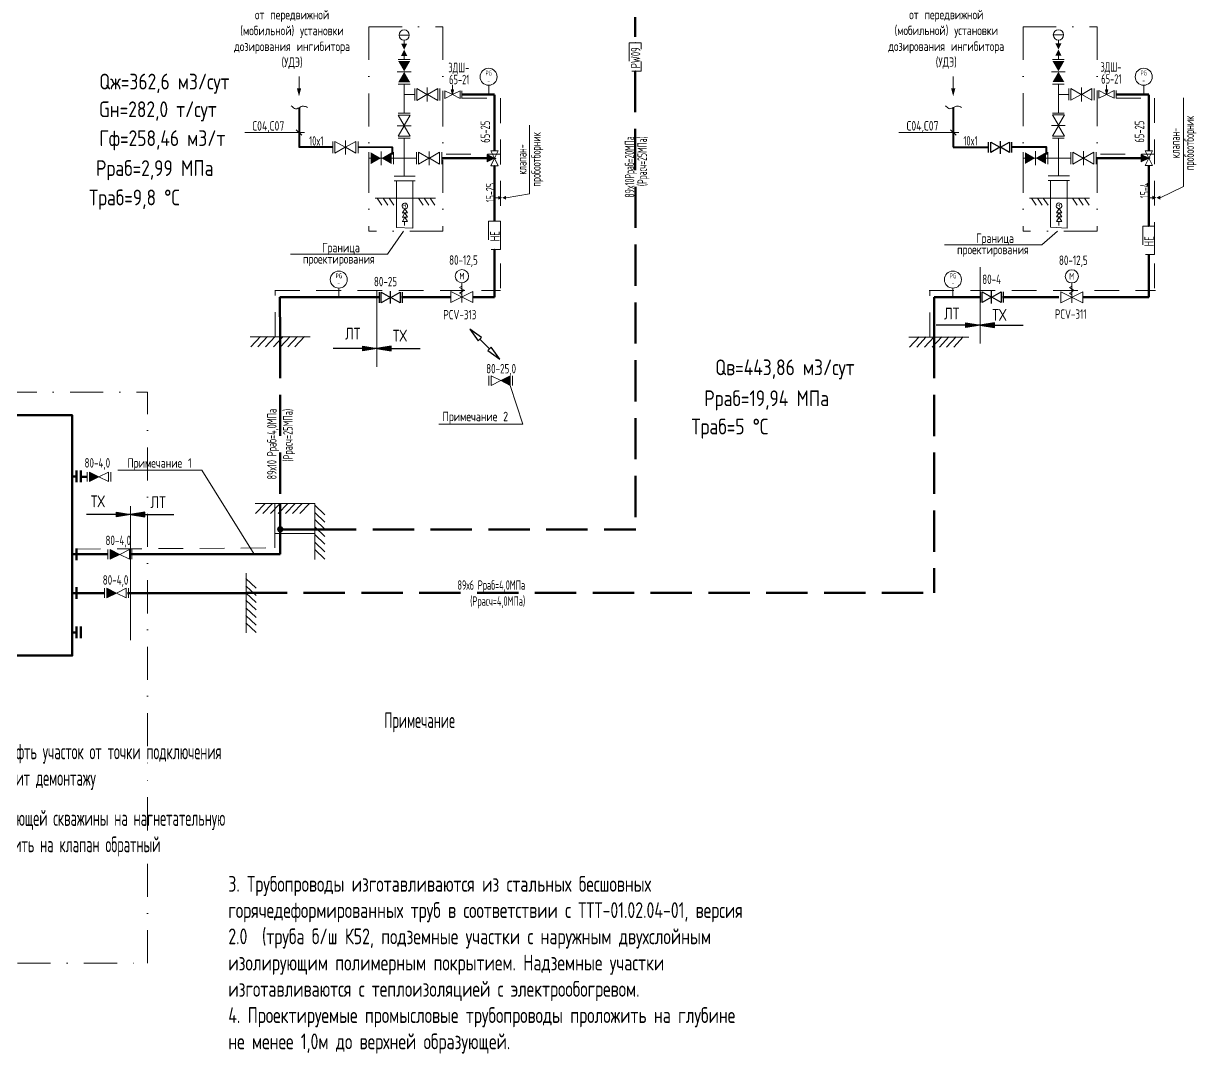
# Model space of a CAD drawing. Header units: millimetres. Extents: x -120 to 14947, y -15715 to 12770.
# Drawn here: x 1241.3 to 1613.8, y -1171.9 to -844.9 of the extents above; entities that cross this region are included whole.
import ezdxf
from ezdxf.enums import TextEntityAlignment as Align

# ---------------------------------------------------------------- set-up
doc = ezdxf.new("R2010")
doc.units = ezdxf.units.MM
for name, pattern in [('DGN Style 2', [13.114504, 7.868702, -5.245802]), ('DGN Style 3', [18.360306, 13.114504, -5.245802]), ('DGN Style 4', [20.996321, 10.491603, -5.245802, 0.013115, -5.245802])]:
    doc.linetypes.add(name, pattern=pattern)
for name, color, linetype, lineweight in [('Tehnolog', 7, 'Continuous', 0), ('Text', 7, 'Continuous', 18), ('TO-info', 7, 'Continuous', 13), ('To-text', 7, 'Continuous', 20), ('TO_oil', 22, 'Continuous', 30), ('TO_water', 92, 'Continuous', 30), ('TO_КИПиА', 1, 'Continuous', 25), ('Оборудование', 171, 'Continuous', 50), ('Слой 1', 1, 'Continuous', 0), ('Слой 10', 7, 'Continuous', 0), ('Существующее', 8, 'Continuous', 30), ('ТХ_С_ДРЕНАЖ_035', 24, 'Continuous', 30)]:
    doc.layers.add(name, color=color, linetype=linetype, lineweight=lineweight)
doc.layers.add('To_dim', color=7, linetype='Continuous')
doc.styles.add('GOST 2.304', font='CS_Gost2304.shx')
doc.styles.add('romans', font='romans.shx', dxfattribs={"width": 0.7})
doc.styles.add('Style-txt', font='txt.shx')
doc.linetypes.add('GOST2.303 8', pattern='A,40,[2,GOST 2.303-68.shx,S=1,R=0,X=0,Y=0],-8', length=48)

# ---------------------------------------------------------------- blocks, each defined once
blk = doc.blocks.new('BALLO_1')
at = {"layer": 'Tehnolog', "color": 52, "linetype": 'Continuous', "lineweight": 0, "extrusion": (0, 0, -1)}
blk.add_solid([(3.32, -1.66), (-3.32, 1.66), (3.32, 1.66), (-3.32, -1.66)], dxfattribs=at)
blk.add_solid([(3.32, -1.66), (-3.32, 1.66), (3.32, 1.66), (-3.32, -1.66)], dxfattribs=at)
blk = doc.blocks.new('*U83')
at = {"layer": 'Tehnolog', "color": 7, "linetype": 'Continuous', "lineweight": 13}
for p, q in [((-0.59, 0, 0), (-1.78, -2.37, 0)), ((0.59, -2.37, 0), (-1.78, -2.37, 0)), ((0.59, -2.37, 0), (-0.59, 0, 0))]:
    blk.add_line(p, q, dxfattribs=at)
at = {"layer": 'Tehnolog', "color": 7, "linetype": 'Continuous', "lineweight": 0}
for p in [(-0.59, 2.37, 0), (-0.92, 0, 0)]:
    blk.add_point(p, dxfattribs=at)
at = {"layer": 'Tehnolog', "color": 7, "linetype": 'Continuous', "lineweight": 13, "extrusion": (0, 0, -1)}
blk.add_solid([(-1.78, 1.18, 0), (-1.78, -1.19, 0), (0.59, 0, 0)], dxfattribs=at)
at = {"layer": 'Tehnolog', "color": 7, "linetype": 'Continuous', "lineweight": 13}
for points in [[(0.59, 2.37, 0), (-1.78, 2.37, 0), (-0.59, 0, 0)], [(1.78, 1.18, 0), (1.78, -1.19, 0), (-0.59, 0, 0)]]:
    blk.add_3dface(points, dxfattribs=at)
blk = doc.blocks.new('*U82')
at = {"layer": 'Tehnolog', "linetype": 'Continuous', "lineweight": 0, "extrusion": (0, 0, -1)}
blk.add_hatch(color=256, dxfattribs=at).paths.add_polyline_path([(0, -1.12), (0.48, 0.68), (-0.48, 0.68), (-0.48, 0.68)])
at = {"layer": 'Tehnolog', "color": 7, "linetype": 'Continuous', "lineweight": 13}
for p, q in [((-3.75, -2.62, 0), (-3.75, 0.38, 0)), ((-3, -2.62, 0), (-3, 0.38, 0)), ((-3, 0.38, 0), (0, -1.12, 0)), ((3.75, 0.38, 0), (3.75, -2.62, 0)), ((0, -1.12, 0), (-3, -2.62, 0))]:
    blk.add_line(p, q, dxfattribs=at)
at = {"layer": 'Tehnolog', "color": 7, "linetype": 'Continuous', "lineweight": 0}
blk.add_line((0, -1.12, 0), (0, 2.61, 0), dxfattribs=at)
blk.add_3dface([(0, -1.12, 0), (-0.48, 0.68, 0), (0.48, 0.68, 0)], dxfattribs=at)
at = {"layer": 'Tehnolog', "color": 7, "linetype": 'Continuous', "lineweight": 13}
blk.add_3dface([(3, -2.62, 0), (3, 0.38, 0), (0, -1.12, 0)], dxfattribs=at)
blk = doc.blocks.new('BALLO_2')
at = {"layer": 'Tehnolog', "color": 7, "linetype": 'Continuous', "lineweight": 0}
blk.add_solid([(-3.32, -1.66), (3.32, 1.66), (-3.32, 1.66), (3.32, -1.66)], dxfattribs=at)
blk.add_solid([(-3.32, -1.66), (3.32, 1.66), (-3.32, 1.66), (3.32, -1.66)], dxfattribs=at)
blk = doc.blocks.new('*U102')
at = {"layer": 'Tehnolog', "color": 7, "linetype": 'Continuous', "lineweight": 0}
for p, q in [((1.63, 3.05, 0), (-1.63, 3.05, 0)), ((0, 1.42, 0), (0, 0.36, 0)), ((0, -4.69, 0), (0, -3.55, 0))]:
    blk.add_line(p, q, dxfattribs=at)
blk.add_circle((0, 3.05, 0), 1.63, dxfattribs=at)
at = {"layer": 'Tehnolog', "color": 7, "linetype": 'Continuous', "lineweight": 0, "extrusion": (0, 0, -1), "xscale": 0.58905, "yscale": 0.58905, "zscale": 0.9, "rotation": 90.00000000000001}
blk.add_blockref('BALLO_2', (0, -1.6, 0), dxfattribs=at)
blk = doc.blocks.new('E1_8')
at = {"layer": 'Tehnolog', "lineweight": 0}
blk.add_3dface([(-4.7, -2.5), (-4.7, 2.5), (-0.37, 0)], dxfattribs=at)
blk = doc.blocks.new('E1_9')
at = {"layer": 'Tehnolog', "lineweight": 0}
blk.add_3dface([(-4.7, -2.5), (-4.7, 2.5), (-0.37, 0)], dxfattribs=at)
blk = doc.blocks.new('Z1_2')
at = {"layer": 'Tehnolog', "lineweight": 0}
blk.add_blockref('E1_9', (0.1, 0), dxfattribs=at)
at = {"layer": 'Tehnolog', "lineweight": 0, "rotation": 180}
blk.add_blockref('E1_8', (-0.4, 0), dxfattribs=at)
blk = doc.blocks.new('! Задв. (без подписи)')
at = {"layer": 'Tehnolog', "lineweight": 0, "extrusion": (0, 0, -1), "flags": 128}
blk.add_lwpolyline([(-4.4, 2.9), (-4.4, -3)], dxfattribs=at)
at = {"layer": 'Tehnolog', "lineweight": 0, "extrusion": (0, 0, -1)}
blk.add_blockref('Z1_2', (-4.3, 0), dxfattribs=at)
blk = doc.blocks.new('*U104')
at = {"layer": 'Tehnolog', "color": 7, "linetype": 'Continuous', "lineweight": 0}
for p, q in [((-3.99, 1.91, 0), (-3.99, -1.84, 0)), ((4, 1.91, 0), (4, -1.84, 0))]:
    blk.add_line(p, q, dxfattribs=at)
at = {"layer": 'Tehnolog', "lineweight": 0, "xscale": 0.75, "yscale": 0.75, "zscale": 0.75}
blk.add_blockref('! Задв. (без подписи)', (-3.3, 0.04, 0), dxfattribs=at)
blk = doc.blocks.new('E1_10')
at = {"layer": 'Tehnolog', "extrusion": (0, 0, -1)}
blk.add_solid([(4.7, -2.5), (4.7, 2.5), (0.37, 0)], dxfattribs=at)
blk = doc.blocks.new('E1_11')
at = {"layer": 'Tehnolog', "extrusion": (0, 0, -1)}
blk.add_solid([(4.7, -2.5), (4.7, 2.5), (0.37, 0)], dxfattribs=at)
blk = doc.blocks.new('Z1_3')
at = {"layer": 'Tehnolog'}
blk.add_blockref('E1_11', (0.1, 0), dxfattribs=at)
at = {"layer": 'Tehnolog', "rotation": 180}
blk.add_blockref('E1_10', (-0.4, 0), dxfattribs=at)
blk = doc.blocks.new('! Задв. (без подписи)_1')
at = {"layer": 'Tehnolog', "extrusion": (0, 0, -1), "flags": 128}
blk.add_lwpolyline([(-4.4, 2.9), (-4.4, -3)], dxfattribs=at)
at = {"layer": 'Tehnolog', "extrusion": (0, 0, -1)}
blk.add_blockref('Z1_3', (-4.3, 0), dxfattribs=at)
blk = doc.blocks.new('*U109')
at = {"layer": 'Tehnolog', "color": 7, "linetype": 'Continuous', "lineweight": 0}
for p, q in [((-3.92, 1.91, 0), (-3.92, -1.84, 0)), ((3.92, 1.91, 0), (3.92, -1.84, 0))]:
    blk.add_line(p, q, dxfattribs=at)
at = {"layer": 'Tehnolog', "xscale": 0.75, "yscale": 0.75, "zscale": 0.75}
blk.add_blockref('! Задв. (без подписи)_1', (-3.3, 0.04, 0), dxfattribs=at)
blk = doc.blocks.new('ARR')
at = {"layer": 'Tehnolog', "color": 7, "linetype": 'Continuous', "lineweight": 0}
blk.add_line((10.98, 0), (4.4, 0), dxfattribs=at)
blk.add_line((10.98, 0), (4.4, 0), dxfattribs=at)
blk.add_solid([(4.4, -0.75), (0, 0), (4.4, 0.75)], dxfattribs=at)
blk.add_solid([(4.4, -0.75), (0, 0), (4.4, 0.75)], dxfattribs=at)
blk = doc.blocks.new('OBOZN')
at = {"layer": 'Tehnolog', "color": 7, "linetype": 'DGN Style 2', "lineweight": 0}
for p in [(-6, 0), (6, 0)]:
    blk.add_point(p, dxfattribs=at)
blk.add_3dface([(-6, -2.5), (6, -2.5), (6, 2.5), (-6, 2.5)], dxfattribs=at)
blk = doc.blocks.new('E1_6')
at = {"layer": 'Tehnolog', "linetype": 'Continuous', "lineweight": 30}
blk.add_3dface([(-4.7, -2.5), (-4.7, 2.5), (-0.37, 0)], dxfattribs=at)
blk = doc.blocks.new('E1_7')
at = {"layer": 'Tehnolog', "linetype": 'Continuous', "lineweight": 30}
blk.add_3dface([(-4.7, -2.5), (-4.7, 2.5), (-0.37, 0)], dxfattribs=at)
blk = doc.blocks.new('Z1_1')
at = {"layer": 'Tehnolog', "linetype": 'Continuous', "lineweight": 30}
blk.add_blockref('E1_7', (0.1, 0), dxfattribs=at)
at = {"layer": 'Tehnolog', "linetype": 'Continuous', "lineweight": 30, "rotation": 180}
blk.add_blockref('E1_6', (-0.4, 0), dxfattribs=at)
blk = doc.blocks.new('AT1_1')
at = {"layer": 'Tehnolog', "linetype": 'Continuous', "lineweight": 30, "flags": 128}
blk.add_lwpolyline([(0, 2.9), (0, -3)], dxfattribs=at)
at = {"layer": 'Tehnolog', "linetype": 'Continuous', "lineweight": 30}
blk.add_blockref('Z1_1', (0.1, 0), dxfattribs=at)
blk = doc.blocks.new('Y1_1')
at = {"layer": 'Tehnolog', "linetype": 'Continuous', "lineweight": 30}
blk.add_blockref('AT1_1', (15, 6.5), dxfattribs=at)
blk = doc.blocks.new('*U138')
at = {"layer": 'Tehnolog', "color": 7, "linetype": 'Continuous', "lineweight": 30}
for p, q in [((-2.72, 1.23, 0), (-2.72, -1.27, 0)), ((2.73, 1.23, 0), (2.73, -1.27, 0))]:
    blk.add_line(p, q, dxfattribs=at)
at = {"layer": 'Tehnolog', "linetype": 'Continuous', "lineweight": 30, "xscale": 0.5, "yscale": 0.5, "zscale": 0.5, "rotation": 179.9999999999999}
blk.add_blockref('Y1_1', (7.47, 3.23, 0), dxfattribs=at)
blk = doc.blocks.new('*U132')
at = {"color": 0, "lineweight": -2}
blk.add_circle((0, 0), 4.5, dxfattribs=at)
at = {"style": 'GOST 2.304', "width": 0.8}
for tag, p in [('ВЕРХНЯЯ_ФУНКЦИЯ', (-5, 8)), ('ВЕРХНИЙ_ИНДЕКС', (5.5, 4.5)), ('СРЕДНЯЯ_ФУНКЦИЯ', (5.5, 0)), ('НИЖНИЙ_ИНДЕКС', (5.5, -4.5))]:
    blk.add_attdef(tag, text='', height=2.5, dxfattribs=at).set_placement(p, align=Align.MIDDLE_LEFT)
for tag, p in [('НАИМЕНОВАНИЕ', (0, 2)), ('ПОЗИЦИЯ', (0, -2))]:
    blk.add_attdef(tag, text='', height=2.5, dxfattribs=at).set_placement(p, align=Align.MIDDLE_CENTER)
blk = doc.blocks.new('_DotSmall')
at = {"color": 0, "linetype": 'ByBlock', "const_width": 0.5}
blk.add_lwpolyline([(-0.0625, 0, 1), (0.0625, 0, 1)], format="xyb", close=True, dxfattribs=at)
blk = doc.blocks.new('*U86')
at = {"layer": 'Tehnolog', "color": 7, "linetype": 'Continuous', "lineweight": 13}
for p, q in [((1.5, 3.75, 0), (-1.5, 3.75, 0)), ((1.5, -3.75, 0), (-1.5, -3.75, 0))]:
    blk.add_line(p, q, dxfattribs=at)
at = {"layer": 'Tehnolog', "color": 7, "linetype": 'Continuous', "lineweight": 13, "extrusion": (0, 0, -1), "elevation": 0, "flags": 128}
blk.add_lwpolyline([(-1.5, -3), (1.5, -3), (0, 0), (-1.5, 3), (1.5, 3), (0, 0), (-1.5, -3)], close=True, dxfattribs=at)
at = {"layer": 'Tehnolog', "color": 7, "linetype": 'Continuous', "lineweight": 30, "extrusion": (0, 0, -1)}
blk.add_solid([(1.5, 3, 0), (-1.5, 3, 0), (0, 0, 0)], dxfattribs=at)
at = {"layer": 'Tehnolog', "color": 7, "linetype": 'Continuous', "lineweight": 13}
blk.add_3dface([(1.5, -3, 0), (-1.5, -3, 0), (0, 0, 0)], dxfattribs=at)
blk = doc.blocks.new('A$C69717E5E')
at = {"color": 0, "linetype": 'ByBlock', "lineweight": -2}
for p, q in [((3.5, 3.5), (3.5, 6.3)), ((0, 3.5), (7, 0)), ((7, 3.5), (0, 0)), ((0, 0), (0, 3.5)), ((3.5, 0), (3.5, 3.5)), ((7, 0), (7, 3.5))]:
    blk.add_line(p, q, dxfattribs=at)
blk.add_circle((3.5, 8.4), 2.1, dxfattribs=at)
at = {"layer": 'TO_КИПиА', "color": 7, "lineweight": 9, "ltscale": 10}
for p, q in [((3.5, 5.28), (2.74, 4.84)), ((2.74, 4.84), (4.26, 3.91)), ((4.26, 3.91), (2.74, 3.03)), ((2.74, 3.03), (3.5, 2.57))]:
    blk.add_line(p, q, dxfattribs=at)
at = {"color": 0, "style": 'GOST 2.304', "width": 0.8}
blk.add_text('М', height=2.1, dxfattribs=at).set_placement((3.5, 8.4), align=Align.MIDDLE_CENTER)

msp = doc.modelspace()

# ---------------------------------------------------------------- hatches: boundary and pattern name
at = {"layer": 'Tehnolog', "linetype": 'Continuous', "lineweight": 9}
h = msp.add_hatch(color=7, dxfattribs=at)
edge = h.paths.add_edge_path()
edge.add_arc((1322.82, -1005.49), 1.01, 0, 360)
at = {"layer": 'TO-info', "lineweight": 25}
for points in [[(1540.55, -939.95), (1540.55, -940.7), (1545.06, -940.7)], [(1545.06, -940.7), (1540.55, -940.7), (1540.55, -941.46)], [(1549.56, -939.95), (1545.06, -940.7), (1549.56, -940.7)], [(1549.56, -940.7), (1545.06, -940.7), (1549.56, -941.46)], [(1349.01, -947.35), (1349.01, -948.1), (1353.52, -948.1)], [(1353.52, -948.1), (1349.01, -948.1), (1349.01, -948.85)], [(1358.02, -947.35), (1353.52, -948.1), (1358.02, -948.1)], [(1358.02, -948.1), (1353.52, -948.1), (1358.02, -948.85)], [(1270.78, -1000.07), (1270.78, -1000.83), (1275.29, -1000.83)], [(1275.29, -1000.83), (1270.78, -1000.83), (1270.78, -1001.58)], [(1279.8, -1000.07), (1275.29, -1000.83), (1279.8, -1000.83)], [(1279.8, -1000.83), (1275.29, -1000.83), (1279.8, -1001.58)]]:
    msp.add_hatch(color=256, dxfattribs=at).paths.add_polyline_path(points)

# ---------------------------------------------------------------- linework, layer by layer
at = {"layer": 'Tehnolog', "lineweight": 9}
for p, q in [((1362.17, -873.38, 2.98), (1362.17, -864.17, 2.98)), ((1365.52, -867.46, 2.98), (1362.17, -867.46, 2.98)), ((1569.89, -873.35, 3.32), (1569.89, -864.14, 3.32)), ((1573.24, -867.43, 3.32), (1569.89, -867.43, 3.32)), ((1362.17, -893.34, 2.98), (1362.17, -881.37, 2.98)), ((1569.89, -893.31, 3.32), (1569.89, -881.34, 3.32)), ((1350.99, -887.7, 2.98), (1366.14, -887.7, 2.98)), ((1558.71, -887.66, 3.32), (1573.86, -887.66, 3.32))]:
    msp.add_line(p, q, dxfattribs=at)
at = {"layer": 'Tehnolog', "color": 6, "linetype": 'Continuous', "lineweight": 40}
for p, q in [((1328.78, -871.66, 2.98), (1328.78, -884.25, 2.98)), ((1536.5, -871.62, 3.32), (1536.5, -884.22, 3.32)), ((1339.52, -884.22, 2.98), (1328.78, -884.22, 2.98)), ((1536.5, -884.22, 3.32), (1547.71, -884.22, 3.32))]:
    msp.add_line(p, q, dxfattribs=at)
at = {"layer": 'Tehnolog', "color": 52, "linetype": 'Continuous', "lineweight": 9}
for p, q in [((1390.86, -900.26, 2.98), (1392.04, -900.26, 2.98)), ((1598.58, -900.23, 3.32), (1599.76, -900.23, 3.32))]:
    msp.add_line(p, q, dxfattribs=at)
at = {"layer": 'Tehnolog', "color": 7, "linetype": 'Continuous', "lineweight": 9}
for p, q in [((1362.32, -907.77, 2.98), (1362.32, -909.08, 2.98)), ((1570.04, -907.74, 3.32), (1570.04, -909.04, 3.32)), ((1361.91, -910.86, 2.98), (1356.92, -918.18, 2.98)), ((1569.63, -910.82, 3.32), (1564.59, -915.21))]:
    msp.add_line(p, q, dxfattribs=at)
at = {"layer": 'Tehnolog', "linetype": 'DGN Style 4', "lineweight": 20}
for p, q in [((1280.72, -1143.25), (1280.72, -1082.34)), ((1049.67, -1143.25), (1280.72, -1143.25))]:
    msp.add_line(p, q, dxfattribs=at)
at = {"layer": 'Tehnolog', "linetype": 'DGN Style 4', "lineweight": 9, "flags": 128}
for points, elevation in [([(1350.99, -846.01), (1350.99, -910.86)], 2.98), ([(1350.99, -846.01), (1374.43, -846.01)], 2.98), ([(1374.43, -846.01), (1374.43, -910.86)], 2.98), ([(1558.71, -845.98), (1558.71, -910.82)], 3.32), ([(1558.71, -845.98), (1582.15, -845.98)], 3.32), ([(1582.15, -845.98), (1582.15, -910.82)], 3.32), ([(1374.43, -910.86), (1350.99, -910.86)], 2.98), ([(1582.15, -910.82), (1558.71, -910.82)], 3.32)]:
    msp.add_lwpolyline(points, dxfattribs=dict(at, elevation=elevation))
at = {"layer": 'Tehnolog', "color": 7, "linetype": 'Continuous', "lineweight": 9, "flags": 128}
for points, elevation in [([(1609.65, -868.57), (1609.65, -896.62), (1602.25, -900.23)], 3.32), ([(1401.92, -877.24), (1401.92, -898.97), (1394.53, -900.26)], 2.98), ([(1362.4, -905.07), (1361.58, -905.07), (1363.23, -905.07)], 2.98), ([(1361.6, -905.07), (1362.38, -903.71), (1363.26, -905.07)], 2.98), ([(1361.6, -906.39), (1362.38, -905.03), (1363.26, -906.39)], 2.98), ([(1570.13, -905.04), (1569.3, -905.04), (1570.95, -905.04)], 3.32), ([(1569.32, -905.03), (1570.11, -903.68), (1570.98, -905.03)], 3.32), ([(1569.32, -906.35), (1570.11, -905), (1570.98, -906.35)], 3.32), ([(1362.4, -906.39), (1361.58, -906.39), (1363.23, -906.39)], 2.98), ([(1362.4, -907.77), (1361.58, -907.77), (1363.23, -907.77)], 2.98), ([(1361.6, -907.77), (1362.38, -906.41), (1363.26, -907.77)], 2.98), ([(1570.13, -906.35), (1569.3, -906.35), (1570.95, -906.35)], 3.32), ([(1570.13, -907.74), (1569.3, -907.74), (1570.95, -907.74)], 3.32), ([(1569.32, -907.74), (1570.11, -906.38), (1570.98, -907.74)], 3.32)]:
    msp.add_lwpolyline(points, dxfattribs=dict(at, elevation=elevation))
at = {"layer": 'Tehnolog', "color": 6, "linetype": 'Continuous', "lineweight": 40, "flags": 128}
for points, elevation in [([(1358.43, -886.55), (1358.43, -884.26), (1347.51, -884.22)], 2.98), ([(1566.15, -886.51), (1566.15, -884.23), (1555.07, -884.22)], 3.32)]:
    msp.add_lwpolyline(points, dxfattribs=dict(at, elevation=elevation))
at = {"layer": 'Tehnolog', "lineweight": 9, "flags": 128}
for points, elevation in [([(1362.32, -893.34), (1365.69, -893.34), (1358.94, -893.34)], 2.98), ([(1570.04, -893.31), (1573.41, -893.31), (1566.66, -893.31)], 3.32), ([(1358.94, -894.84), (1365.69, -894.84)], 2.98), ([(1362.32, -894.84), (1364.94, -894.84), (1364.94, -909.92), (1359.69, -909.65), (1359.69, -894.84)], 2.98), ([(1566.66, -894.81), (1573.41, -894.81)], 3.32), ([(1570.04, -894.81), (1572.66, -894.81), (1572.66, -909.88), (1567.41, -909.61), (1567.41, -894.81)], 3.32), ([(1364.94, -900.36), (1372.09, -900.36), (1353, -900.36)], 2.98), ([(1355.12, -902.61), (1353.62, -900.36)], 2.98), ([(1357, -902.61), (1355.5, -900.36)], 2.98), ([(1358.87, -902.61), (1357.37, -900.36)], 2.98), ([(1368.17, -902.61), (1366.67, -900.36)], 2.98), ([(1370.04, -902.61), (1368.54, -900.36)], 2.98), ([(1371.92, -902.61), (1370.42, -900.36)], 2.98), ([(1572.66, -900.33), (1579.81, -900.33), (1560.72, -900.33)], 3.32), ([(1562.84, -902.58), (1561.34, -900.33)], 3.32), ([(1564.72, -902.58), (1563.22, -900.33)], 3.32), ([(1566.59, -902.58), (1565.09, -900.33)], 3.32), ([(1575.89, -902.58), (1574.39, -900.33)], 3.32), ([(1577.76, -902.58), (1576.26, -900.33)], 3.32), ([(1579.64, -902.58), (1578.14, -900.33)], 3.32)]:
    msp.add_lwpolyline(points, dxfattribs=dict(at, elevation=elevation))
at = {"layer": 'Tehnolog', "linetype": 'DGN Style 4', "lineweight": 20, "flags": 128}
msp.add_lwpolyline([(1179.97, -1054.49), (1179.97, -961.97), (1280.72, -961.97), (1280.72, -1082.34)], dxfattribs=at)
at = {"layer": 'Tehnolog', "lineweight": 50}
msp.add_lwpolyline([(1198.39, -1045.58), (1256.78, -1045.58), (1256.78, -969.27), (1198.39, -969.27)], close=True, dxfattribs=at)
at = {"layer": 'Tehnolog', "color": 7, "linetype": 'Continuous', "lineweight": 9, "extrusion": (0, 0, -1)}
for centre in [(1362.39, -902.83, 2.98), (1570.11, -902.79, 3.32)]:
    msp.add_ellipse(centre, major_axis=(0.087, -0.885), ratio=0.996849, dxfattribs=at)
at = {"layer": 'Tehnolog', "color": 7, "linetype": 'Continuous', "lineweight": 9}
for points in [[(1326.31, -871.05, 2.98), (1326.7, -871.28, 2.98), (1326.94, -871.7, 2.98), (1327.36, -871.91, 2.98), (1328.26, -872.38, 2.98), (1329.25, -871.04, 2.98), (1330.18, -871.17, 2.98), (1330.61, -871.23, 2.98), (1331.04, -871.31, 2.98), (1331.44, -871.63, 2.98)], [(1534.03, -871.02, 3.32), (1534.42, -871.25, 3.32), (1534.66, -871.66, 3.32), (1535.08, -871.88, 3.32), (1535.98, -872.34, 3.32), (1536.97, -871.01, 3.32), (1537.9, -871.14, 3.32), (1538.33, -871.2, 3.32), (1538.76, -871.27, 3.32), (1539.16, -871.6, 3.32)]]:
    msp.add_open_spline(points, degree=3, knots=[0, 0, 0, 0, 0.242175, 0.242175, 0.242175, 0.762363, 0.762363, 0.762363, 1, 1, 1, 1], dxfattribs=at)
at = {"layer": 'TO-info', "lineweight": 25}
for p, q in [((1383.01, -941.95), (1385.66, -945.67)), ((1386.73, -944.6), (1383.01, -941.95)), ((1385.66, -945.67), (1386.73, -944.6)), ((1389.31, -948.25), (1386.19, -945.13)), ((1389.84, -947.72), (1388.77, -948.78)), ((1388.77, -948.78), (1392.49, -951.44)), ((1392.49, -951.44), (1389.84, -947.72))]:
    msp.add_line(p, q, dxfattribs=at)
for points in [[(1545.06, -940.7), (1540.55, -941.46), (1540.55, -939.95), (1545.06, -940.7), (1531.11, -940.7)], [(1545.06, -940.7), (1549.56, -941.46), (1549.56, -939.95), (1545.06, -940.7), (1558.75, -940.7)], [(1353.52, -948.1), (1349.01, -948.85), (1349.01, -947.35), (1353.52, -948.1), (1339.57, -948.1)], [(1353.52, -948.1), (1358.02, -948.85), (1358.02, -947.35), (1353.52, -948.1), (1367.22, -948.1)]]:
    msp.add_lwpolyline(points, dxfattribs=at)
at = {"layer": 'TO-info', "lineweight": 25, "elevation": 0.71}
for points in [[(1275.29, -1000.83), (1270.78, -1001.58), (1270.78, -1000.07), (1275.29, -1000.83), (1261.35, -1000.83)], [(1275.29, -1000.83), (1279.8, -1001.58), (1279.8, -1000.07), (1275.29, -1000.83), (1288.99, -1000.83)]]:
    msp.add_lwpolyline(points, dxfattribs=at)
at = {"layer": 'To_dim', "color": 0, "lineweight": 13}
for p, q in [((1313.27, -944.4, -0.4), (1332.28, -944.4, -0.4)), ((1316.5, -944.33, -0.4), (1313.44, -947.58, -1.8)), ((1318.77, -944.33, -0.4), (1315.71, -947.58, -1.8)), ((1321.24, -944.33, -0.4), (1318.18, -947.58, -1.8)), ((1323.71, -944.33, -0.4), (1320.65, -947.58, -1.8)), ((1325.98, -944.33, -0.4), (1322.92, -947.58, -1.8)), ((1328.25, -944.33, -0.4), (1325.19, -947.58, -1.8)), ((1330.52, -944.33, -0.4), (1327.46, -947.58, -1.8)), ((1522.45, -944.49, 2.93), (1541.46, -944.49, 2.93)), ((1525.68, -944.43, 2.93), (1522.62, -947.67, 1.53)), ((1527.95, -944.43, 2.93), (1524.89, -947.67, 1.53)), ((1530.42, -944.43, 2.93), (1527.36, -947.67, 1.53)), ((1532.88, -944.43, 2.93), (1529.82, -947.67, 1.53)), ((1535.15, -944.43, 2.93), (1532.09, -947.67, 1.53)), ((1537.42, -944.43, 2.93), (1534.36, -947.67, 1.53)), ((1539.7, -944.43, 2.93), (1536.64, -947.67, 1.53)), ((1399.83, -972.17), (1395.84, -959.8)), ((1297.97, -986.71), (1314.59, -1013.44, -0.1)), ((1314.81, -997.33, -0.4), (1333.82, -997.33, -0.4)), ((1318.04, -997.26, -0.4), (1314.98, -1000.51, -1.8)), ((1320.31, -997.26, -0.4), (1317.25, -1000.51, -1.8)), ((1322.78, -997.26, -0.4), (1319.72, -1000.51, -1.8)), ((1321.07, -1011.42), (1321.07, -997.33, -0.4)), ((1325.25, -997.26, -0.4), (1322.19, -1000.51, -1.8)), ((1327.52, -997.26, -0.4), (1324.46, -1000.51, -1.8)), ((1329.79, -997.26, -0.4), (1326.73, -1000.51, -1.8)), ((1332.06, -997.26, -0.4), (1329, -1000.51, -1.8)), ((1333.78, -997.88), (1337.02, -1000.94, -1.4)), ((1333.84, -1015.13), (1333.82, -997.33, -0.4)), ((1333.78, -1000.15), (1337.02, -1003.21, -1.4)), ((1333.78, -1002.42), (1337.02, -1005.48, -1.4)), ((1333.78, -1004.69), (1337.02, -1007.75, -1.4)), ((1321.07, -1006.8, -0.13), (1333.83, -1006.79, -0.19)), ((1333.78, -1007.16), (1337.02, -1010.22, -1.4)), ((1333.78, -1009.63), (1337.02, -1012.69, -1.4)), ((1333.78, -1011.9), (1337.02, -1014.96, -1.4)), ((1311.96, -1038.4), (1311.96, -1019.39)), ((1311.89, -1021.15), (1315.14, -1024.21, -1.4)), ((1311.89, -1023.42), (1315.14, -1026.48, -1.4)), ((1311.89, -1025.69), (1315.14, -1028.75, -1.4)), ((1311.89, -1027.96), (1315.14, -1031.02, -1.4)), ((1311.89, -1030.43), (1315.14, -1033.49, -1.4)), ((1311.89, -1032.9), (1315.14, -1035.96, -1.4)), ((1311.89, -1035.17), (1315.14, -1038.23, -1.4))]:
    msp.add_line(p, q, dxfattribs=at)
at = {"layer": 'TO_oil', "lineweight": 50}
for p, q in [((1380.51, -867.46, 2.98), (1390.86, -867.46, 2.98)), ((1390.86, -867.6, 2.98), (1390.86, -885.33, 2.98)), ((1588.23, -867.43, 3.32), (1598.58, -867.43, 3.32)), ((1598.58, -867.57, 3.32), (1598.58, -885.3, 3.32)), ((1374.13, -887.7, 2.98), (1388.49, -887.7, 2.98)), ((1581.85, -887.67, 3.32), (1596.21, -887.67, 3.32)), ((1598.58, -890.18, 3.32), (1598.58, -909.29, 3.32)), ((1390.86, -890.21, 2.98), (1390.86, -907.67, 1.73)), ((1390.86, -916.67, 1.73), (1390.86, -931.85)), ((1598.58, -918.29, 3.32), (1598.58, -931.85, 3.32)), ((1322.69, -931.85), (1354.2, -931.85)), ((1322.69, -931.85), (1322.78, -944.4, -0.4)), ((1361.29, -931.85), (1377, -931.85, -1.7)), ((1384, -931.79, -1.7), (1390.86, -931.85)), ((1530.42, -931.85, 3.32), (1545.03, -931.85, 3.32)), ((1530.42, -931.85, 3.32), (1530.42, -944.43, 2.93)), ((1533.77, -931.85, 3.32), (1545.03, -931.85, 3.32)), ((1552.12, -931.85, 3.32), (1570.08, -931.85, 3.32)), ((1577.64, -931.85, 3.32), (1598.58, -931.85, 3.32)), ((1322.78, -997.33, -0.4), (1322.78, -1013.44, -0.4)), ((1275.47, -1013.44), (1311.96, -1013.44)), ((1311.96, -1013.44), (1322.78, -1013.44, -0.4)), ((1274.37, -1025.74), (1311.96, -1025.74))]:
    msp.add_line(p, q, dxfattribs=at)
at = {"layer": 'TO_water', "lineweight": 50, "ltscale": 100}
msp.add_line((1333.83, -1005.59, -0.21), (1322.78, -1005.59, -0.4), dxfattribs=at)
at = {"layer": 'TO_КИПиА', "lineweight": 9}
for points, elevation in [([(1389, -867.46), (1389, -864.55)], 2.98), ([(1596.98, -867.43), (1596.98, -864.52)], 3.32), ([(1536.42, -931.85), (1536.42, -928.94)], 3.32)]:
    msp.add_lwpolyline(points, dxfattribs=dict(at, elevation=elevation))
msp.add_lwpolyline([(1341.42, -931.85), (1341.42, -928.94)], dxfattribs=at)
at = {"layer": 'Оборудование', "color": 7, "ltscale": 0.5}
for p, q in [((1258.13, -990.57), (1258.13, -986.87)), ((1259.47, -990.57), (1259.47, -986.87)), ((1256.78, -988.72), (1258.13, -988.72)), ((1261.46, -988.84), (1259.47, -988.84)), ((1258.13, -1011.59), (1258.13, -1015.29)), ((1256.78, -1013.44), (1268.11, -1013.44)), ((1258.13, -1027.59), (1258.13, -1023.89)), ((1256.8, -1025.74), (1267.01, -1025.74)), ((1256.78, -1038.22), (1258.13, -1038.22)), ((1258.13, -1040.07), (1258.13, -1036.38)), ((1259.47, -1040.07), (1259.47, -1036.38))]:
    msp.add_line(p, q, dxfattribs=at)
at = {"layer": 'Слой 1', "color": 7, "linetype": 'DGN Style 2', "lineweight": 9}
for p, q in [((1380.51, -868.67, 2.98), (1392.59, -868.67, 2.98)), ((1392.73, -868.67, 2.98), (1392.73, -929.66)), ((1588.23, -868.64, 3.32), (1600.31, -868.64, 3.32)), ((1600.45, -868.64, 3.32), (1600.45, -929.66, 3.32)), ((1375.49, -886.44, 2.98), (1392.73, -886.44, 2.98)), ((1583.21, -886.41, 3.32), (1600.45, -886.41, 3.32)), ((1321.13, -929.66), (1392.73, -929.66)), ((1321.24, -944.4, -0.4), (1321.24, -929.66)), ((1528.85, -929.66, 3.32), (1600.77, -929.66, 3.32)), ((1529.05, -944.49, 2.93), (1529.05, -929.66, 3.32)), ((1257.9, -1011.77), (1321.07, -1011.42))]:
    msp.add_line(p, q, dxfattribs=at)
at = {"layer": 'Слой 1', "color": 7, "lineweight": 9}
for p, q in [((1327.88, -878.67, 2.98), (1329.66, -880.4, 2.98)), ((1535.6, -878.64, 3.32), (1537.38, -880.36, 3.32)), ((1330.56, -879.54, 2.98), (1311.55, -879.54, 2.98)), ((1538.28, -879.5, 3.32), (1519.27, -879.5, 3.32))]:
    msp.add_line(p, q, dxfattribs=at)
at = {"layer": 'Слой 10', "color": 7, "linetype": 'Continuous', "lineweight": 9}
for p, q in [((1564.59, -915.21), (1533.77, -915.21)), ((1356.92, -918.18, 2.98), (1326.1, -918.18, 2.98)), ((1399.83, -972.17), (1373.15, -972.17)), ((1297.97, -986.71), (1271.29, -986.71))]:
    msp.add_line(p, q, dxfattribs=at)
at = {"layer": 'Существующее', "color": 1, "linetype": 'GOST2.303 8', "lineweight": 0, "ltscale": 0.1}
for p, q in [((1545.06, -922.26), (1545.06, -946.49)), ((1353.52, -929.66), (1353.52, -953.88)), ((1275.3, -998.16, 0.71), (1275.3, -1040.66, 0.71))]:
    msp.add_line(p, q, dxfattribs=at)
at = {"layer": 'ТХ_С_ДРЕНАЖ_035', "color": 92, "linetype": 'DGN Style 3', "lineweight": 50}
for p, q in [((1435.51, -835.99, -4.93), (1435.53, -851.01, -4.75)), ((1435.53, -860.01, -4.75), (1435.67, -1005.5, -2.9)), ((1333.83, -1005.59, -0.21), (1435.67, -1005.53, -2.9))]:
    msp.add_line(p, q, dxfattribs=at)
at = {"layer": 'ТХ_С_ДРЕНАЖ_035', "linetype": 'DGN Style 3', "lineweight": 50}
for p, q in [((1322.78, -944.4, -0.4), (1322.78, -997.33, -0.4)), ((1530.42, -944.43, 2.93), (1530.42, -1025.69)), ((1311.89, -1025.69), (1530.42, -1025.69))]:
    msp.add_line(p, q, dxfattribs=at)

# ---------------------------------------------------------------- block references
at = {"layer": 'Tehnolog', "color": 7, "linetype": 'Continuous', "lineweight": 9, "extrusion": (0, 0, -1)}
for name, p in [('*U102', (-1362.17, -851.64, -2.98)), ('*U102', (-1569.9, -851.61, -3.31)), ('*U104', (-1369.51, -867.5, -2.98)), ('*U104', (-1577.24, -867.46, -3.32)), ('*U104', (-1343.52, -884.26, -2.98)), ('*U104', (-1370.13, -887.73, -2.98)), ('*U104', (-1577.86, -887.7, -3.32))]:
    msp.add_blockref(name, p, dxfattribs=at)
at = {"layer": 'Tehnolog', "color": 7, "linetype": 'DGN Style 2', "lineweight": 9, "xscale": 0.75, "yscale": 0.75, "zscale": 0.75, "rotation": 270}
for p in [(1435.53, -855.52, -4.75), (1390.86, -912.17, 1.73), (1598.58, -913.79, 3.32)]:
    msp.add_blockref('OBOZN', p, dxfattribs=at)
at = {"layer": 'Tehnolog', "lineweight": 9, "extrusion": (0, 0, -1), "rotation": 90}
for p in [(-1362.13, -860.25, -2.98), (-1569.86, -860.22, -3.32)]:
    msp.add_blockref('*U109', p, dxfattribs=at)
at = {"layer": 'Tehnolog', "color": 7, "linetype": 'Continuous', "lineweight": 9, "extrusion": (0, 0, -1)}
for name, p, xscale, yscale, zscale, rotation in [('ARR', (-1328.78, -868.05, 3.82), 0.5737499999999998, 0.9022722964488007, 0.675, 90.00000000000001), ('ARR', (-1536.5, -868.02, 3.48), 0.5737499999999998, 0.9022722964488007, 0.675, 90.00000000000001), ('*U86', (-1392.81, -958.28, -0.01), 1.0125, 1.0125, 1.0125, 90), ('*U86', (-1265.26, -988.85, -0.01), 1.0125, 1.0125, 1.0125, 270.0805111721517), ('*U86', (-1271.9, -1013.45, -0.01), 1.0125, 1.0125, 1.0125, 270.0805111721517), ('*U86', (-1270.81, -1025.75, -0.01), 1.0125, 1.0125, 1.0125, 270.0805111721517)]:
    msp.add_blockref(name, p, dxfattribs=dict(at, xscale=xscale, yscale=yscale, zscale=zscale, rotation=rotation))
at = {"layer": 'Tehnolog', "color": 7, "linetype": 'Continuous', "lineweight": 9, "xscale": 0.81, "yscale": 0.81, "zscale": 0.81}
for p in [(1377.47, -866.56, 2.98), (1585.19, -866.52, 3.32)]:
    msp.add_blockref('*U82', p, dxfattribs=at)
at = {"layer": 'Tehnolog', "color": 7, "linetype": 'Continuous', "lineweight": 9, "extrusion": (0, 0, -1), "rotation": 90}
for p in [(-1362.14, -877.38, -2.98), (-1569.86, -877.34, -3.32)]:
    msp.add_blockref('*U104', p, dxfattribs=at)
at = {"layer": 'Tehnolog', "color": 6, "linetype": 'Continuous', "lineweight": 40, "xscale": 1.35, "yscale": 1.35, "zscale": 1.35, "rotation": 180}
msp.add_blockref('*U138', (1551.39, -884.26, 3.32), dxfattribs=at)
at = {"layer": 'Tehnolog', "lineweight": 9, "extrusion": (0, 0, -1)}
for p in [(-1354.91, -887.73, -2.98), (-1562.63, -887.7, -3.32)]:
    msp.add_blockref('*U109', p, dxfattribs=at)
at = {"layer": 'Tehnolog', "color": 7, "linetype": 'Continuous', "lineweight": 9, "rotation": 180}
for p in [(1390.26, -887.7, 2.98), (1597.98, -887.67, 3.32)]:
    msp.add_blockref('*U83', p, dxfattribs=at)
at = {"layer": 'Tehnolog', "color": 52, "linetype": 'Continuous', "lineweight": 9, "xscale": 0.375, "yscale": 0.375, "zscale": 0.75}
for p in [(1393.29, -900.26, 2.98), (1601.01, -900.23, 3.32)]:
    msp.add_blockref('BALLO_1', p, dxfattribs=at)
at = {"layer": 'Tehnolog', "linetype": 'Continuous', "lineweight": 9, "xscale": 1.35, "yscale": 1.35, "zscale": 1.35}
for p in [(1357.88, -931.85, 0.01), (1548.71, -931.82, 3.32)]:
    msp.add_blockref('*U138', p, dxfattribs=at)
at = {"layer": 'Tehnolog', "color": 7, "linetype": 'Continuous', "xscale": 0.45, "yscale": 0.45, "zscale": 0.45, "rotation": 318.3721688598368}
msp.add_blockref('_DotSmall', (1251.11, -969.27, -0.24), dxfattribs=at)
at = {"layer": 'To_dim', "lineweight": 13}
for p in [(1377, -933.54, -1.7), (1570.64, -933.6, 3.32)]:
    msp.add_blockref('A$C69717E5E', p, dxfattribs=at)
at = {"layer": 'TO_КИПиА', "lineweight": 9}
ref = msp.add_blockref('*U132', (1388.99, -861.85, 2.98), dxfattribs=dict(at, xscale=-0.6, yscale=0.6, zscale=0.6))
ref.add_attrib('НАИМЕНОВАНИЕ', 'PG', dxfattribs={"layer": '0', "height": 1.5, "style": 'GOST 2.304', "width": 0.8}).set_placement((1388.99, -860.65, 2.98), align=Align.MIDDLE_CENTER)
ref.add_attrib('ПОЗИЦИЯ', '-', dxfattribs={"layer": '0', "height": 1.5, "style": 'GOST 2.304', "width": 0.8}).set_placement((1388.99, -863.05, 2.98), align=Align.MIDDLE_CENTER)
ref = msp.add_blockref('*U132', (1596.97, -861.82, 3.32), dxfattribs=dict(at, xscale=-0.6, yscale=0.6, zscale=0.6))
ref.add_attrib('НАИМЕНОВАНИЕ', 'PG', dxfattribs={"layer": '0', "height": 1.5, "style": 'GOST 2.304', "width": 0.8}).set_placement((1596.97, -860.62, 3.32), align=Align.MIDDLE_CENTER)
ref.add_attrib('ПОЗИЦИЯ', '-', dxfattribs={"layer": '0', "height": 1.5, "style": 'GOST 2.304', "width": 0.8}).set_placement((1596.97, -863.02, 3.32), align=Align.MIDDLE_CENTER)
ref = msp.add_blockref('*U132', (1341.41, -926.24), dxfattribs=dict(at, xscale=-0.6, yscale=0.6, zscale=0.6))
ref.add_attrib('НАИМЕНОВАНИЕ', 'PG', dxfattribs={"layer": '0', "height": 1.5, "style": 'GOST 2.304', "width": 0.8}).set_placement((1341.41, -925.04), align=Align.MIDDLE_CENTER)
ref.add_attrib('ПОЗИЦИЯ', '-', dxfattribs={"layer": '0', "height": 1.5, "style": 'GOST 2.304', "width": 0.8}).set_placement((1341.41, -927.44), align=Align.MIDDLE_CENTER)
ref = msp.add_blockref('*U132', (1536.41, -926.24, 3.32), dxfattribs=dict(at, xscale=-0.6, yscale=0.6, zscale=0.6))
ref.add_attrib('НАИМЕНОВАНИЕ', 'PG', dxfattribs={"layer": '0', "height": 1.5, "style": 'GOST 2.304', "width": 0.8}).set_placement((1536.41, -925.04, 3.32), align=Align.MIDDLE_CENTER)
ref.add_attrib('ПОЗИЦИЯ', '-', dxfattribs={"layer": '0', "height": 1.5, "style": 'GOST 2.304', "width": 0.8}).set_placement((1536.41, -927.44, 3.32), align=Align.MIDDLE_CENTER)

# ---------------------------------------------------------------- texts
at = {"layer": 'Tehnolog', "color": 7, "linetype": 'Continuous', "lineweight": 9, "style": 'Style-txt', "width": 0.633333}
for s, p in [('PW09', (1435.64, -855.8, -4.75)), ('НЕ', (1390.97, -912.46, 1.73)), ('НЕ', (1598.69, -914.07, 3.32))]:
    msp.add_text(s, height=3, rotation=90, dxfattribs=at).set_placement(p, align=Align.MIDDLE_CENTER)
at = {"layer": 'Tehnolog', "color": 7, "linetype": 'Continuous', "lineweight": 9, "style": 'Style-txt', "width": 0.72}
for p in [(1319.04, -877.43, 2.98), (1526.76, -877.4, 3.32)]:
    msp.add_text('С04,С07', height=3, dxfattribs=at).set_placement(p, align=Align.MIDDLE_CENTER)
at = {"layer": 'Tehnolog', "color": 7, "linetype": 'Continuous', "lineweight": 9, "style": 'Style-txt', "width": 0.633333}
for p in [(1389.41, -875.78, 2.98), (1597.13, -875.75, 3.32)]:
    msp.add_text('65-25', height=3, rotation=90, dxfattribs=at).set_placement(p, align=Align.RIGHT)
at = {"layer": 'Tehnolog', "color": 7, "linetype": 'Continuous', "lineweight": 9, "style": 'Style-txt', "width": 1.391694}
for p in [(1362.82, -902.31, 2.98), (1570.54, -902.27, 3.32)]:
    msp.add_text('М', height=1.08, dxfattribs=at).set_placement(p, align=Align.TOP_RIGHT)
at = {"layer": 'Tehnolog', "color": 7, "linetype": 'Continuous', "lineweight": 9, "style": 'Style-txt', "width": 0.666667}
for s, p in [('80-12,5', (1376.43, -920.02)), ('80-12,5', (1570.07, -920.08, 5.02)), ('80-25', (1352.56, -926.85)), ('80-4', (1545.7, -926.13)), ('PCV-313', (1374.61, -937.36)), ('PCV-311', (1568.79, -937.17)), ('80-25,0', (1388.19, -954.51)), ('80-4,0', (1260.68, -984.41)), ('80-4,0', (1267.33, -1009.01)), ('80-4,0', (1266.46, -1021.58))]:
    msp.add_text(s, height=3, dxfattribs=at).set_placement(p, align=Align.MIDDLE_LEFT)
at = {"layer": 'Tehnolog', "color": 7, "linetype": 'Continuous', "lineweight": 9, "attachment_point": 9, "style": 'GOST 2.304'}
for s, insert, char_height, line_spacing_factor in [('{\\W0.73238;ЗДШ-\\P65-21}', (1382.85, -864.2, 2.98), 3.0039, 0.759792), ('{\\W0.73238;ЗДШ-\\P65-21}', (1589.91, -864.02, 3.32), 3.0039, 0.759792), ('Qж=362,6 м3/сут', (1306.71, -867.22), 5, 0.72), ('Gн=282,0 т/сут', (1302.62, -876.01), 5, 0.72), ('Гф=258,46 м3/т', (1305.37, -885.16), 5, 0.72), ('Рраб=2,99 МПа', (1301.65, -894.69), 5, 0.72), ('Траб=9,8 %%DС', (1290.96, -904.01), 5, 0.72), ('Qв=443,86 м3/сут', (1505.18, -957.94), 5, 0.72), ('Рраб=19,94 МПа', (1497.08, -967.76), 5, 0.72), ('Траб=5 %%DС', (1477.8, -976.72), 5, 0.72), ('{\\W0.72;Примечание }', (1378.31, -1069.95), 5, 1.005), ('\\pxql;{\\W0.72;1. После отработки на нефть участок от точки подключения \\Pводовода до ПСМ подлежит демонтажу}', (1306.04, -1088.26), 5, 1.005), ('\\pxql;{\\W0.72;2. После перевода добывающей скважины на нагнетательную \\Pклапан-отсекатель заменить на клапан обратный}', (1307.21, -1109.38), 5, 1.005)]:
    msp.add_mtext(s, dxfattribs=dict(at, insert=insert, char_height=char_height, line_spacing_factor=line_spacing_factor))
at = {"layer": 'Tehnolog', "color": 7, "linetype": 'Continuous', "lineweight": 9, "char_height": 3, "attachment_point": 5, "rotation": 90, "line_spacing_factor": 0.9, "style": 'GOST 2.304'}
for insert in [(1609.59, -882.84, 0.6), (1402.17, -888.08, 0.26)]:
    msp.add_mtext('\\H1x;\\W0.72;клапан-\\Pпробоотборник', dxfattribs=dict(at, insert=insert))
at = {"layer": 'Tehnolog', "color": 7, "linetype": 'Continuous', "lineweight": 9, "char_height": 3, "width": 64.6075, "style": 'GOST 2.304'}
for s, insert, attachment_point, line_spacing_factor in [('\\H1x;\\W0.72;10x1 ', (1332.02, -883.7, 3.3), 7, 0.6), ('\\H1x;\\W0.72;10x1 ', (1539.75, -883.67, 3.63), 7, 0.6), ('{\\W0.72;89х6 Pраб=4,0МПа\\P(Ррасч=4,0МПа)}', (1400.6, -1030.61), 9, 1.02)]:
    msp.add_mtext(s, dxfattribs=dict(at, insert=insert, attachment_point=attachment_point, line_spacing_factor=line_spacing_factor))
at = {"layer": 'Tehnolog', "color": 7, "linetype": 'Continuous', "lineweight": 9, "char_height": 3, "attachment_point": 9, "rotation": 90, "style": 'GOST 2.304'}
for s, insert, width, line_spacing_factor in [('{\\W0.61401;89x10Pраб=20МПа \\P(Ррасч=25МПа)}', (1440.04, -880.74, 0.25), 70.5885, 0.798633), ('{\\W0.72;89х10 Pраб=4,0МПа\\P(Ррасч=25МПа)}', (1327.56, -967.26), 64.6075, 1.02)]:
    msp.add_mtext(s, dxfattribs=dict(at, insert=insert, width=width, line_spacing_factor=line_spacing_factor))
at = {"layer": 'Tehnolog', "color": 7, "linetype": 'Continuous', "lineweight": 9, "extrusion": (0.001225, -0.001005, 0.999999), "char_height": 3, "attachment_point": 9, "text_direction": (1e-06, 0.999999, 0.001005), "line_spacing_factor": 0.6, "style": 'GOST 2.304'}
for s, insert in [('{\\W0.63333;15-25}', (1391.11, -895.54, 2.99)), ('{\\W0.63333;15-4}', (1598.83, -895.5, 3.32))]:
    msp.add_mtext(s, dxfattribs=dict(at, insert=insert))
at = {"layer": 'Text', "lineweight": 25, "char_height": 3.75, "attachment_point": 1, "style": 'GOST 2.304'}
for s, insert, width in [('ЛТ', (1533.57, -935.15), 7.734), ('ТХ', (1548.89, -935.55), 7.359), ('ЛТ', (1343.38, -941.52), 7.734), ('ТХ', (1358.54, -942.15), 7.359), ('ТХ', (1262.64, -994.75), 7.359), ('\\FCS_Gost2304.shx;\\W1.0000000000;\\T1.0000000000;\\o\\lЛТ', (1281.61, -995.02), 7.359)]:
    msp.add_mtext(s, dxfattribs=dict(at, insert=insert, width=width))
at = {"layer": 'To-text', "color": 7, "linetype": 'Continuous', "lineweight": 25, "insert": (1395.61, -1143.75), "char_height": 5, "width": 178.5669, "attachment_point": 5, "style": 'romans'}
msp.add_mtext('\\pxql;{\\C256;3. Трубопроводы изготавливаются из стальных бесшовных горячедеформированных труб в соответствии с ТТТ-01.02.04-01, версия 2.0  (труба б/ш К52, подземные участки с наружным двухслойным изолирующим полимерным покрытием. Надземные участки изготавливаются с теплоизоляцией с электрообогревом.\\P4. Проектируемые промысловые трубопроводы проложить на глубине не менее 1,0м до верхней образующей.}', dxfattribs=at)
at = {"layer": 'Слой 10', "color": 7, "linetype": 'Continuous', "lineweight": 9, "char_height": 3, "attachment_point": 5, "line_spacing_factor": 1.005, "style": 'Style-txt'}
for s, insert in [('\\H1x;\\W0.72;от передвижной\\P(мобильной) установки\\Pдозирования ингибитора\\P(УДЭ)', (1326.57, -849.98, 2.98)), ('\\H1x;\\W0.72;от передвижной\\P(мобильной) установки\\Pдозирования ингибитора\\P(УДЭ)', (1534.29, -849.94, 3.32)), ('\\H1x;\\W0.72;Граница', (1549.79, -913.5)), ('\\H1x;\\W0.72;Граница', (1342.12, -916.48, 2.98)), ('\\H1x;\\W0.72;проектирования', (1549.11, -917.08)), ('\\H1x;\\W0.72;проектирования', (1341.44, -920.06, 2.98)), ('{\\W0.72;Примечание 2}', (1384.75, -970.09)), ('{\\W0.72;Примечание 1}', (1284.49, -984.85))]:
    msp.add_mtext(s, dxfattribs=dict(at, insert=insert))

doc.saveas('drawing.dxf')
